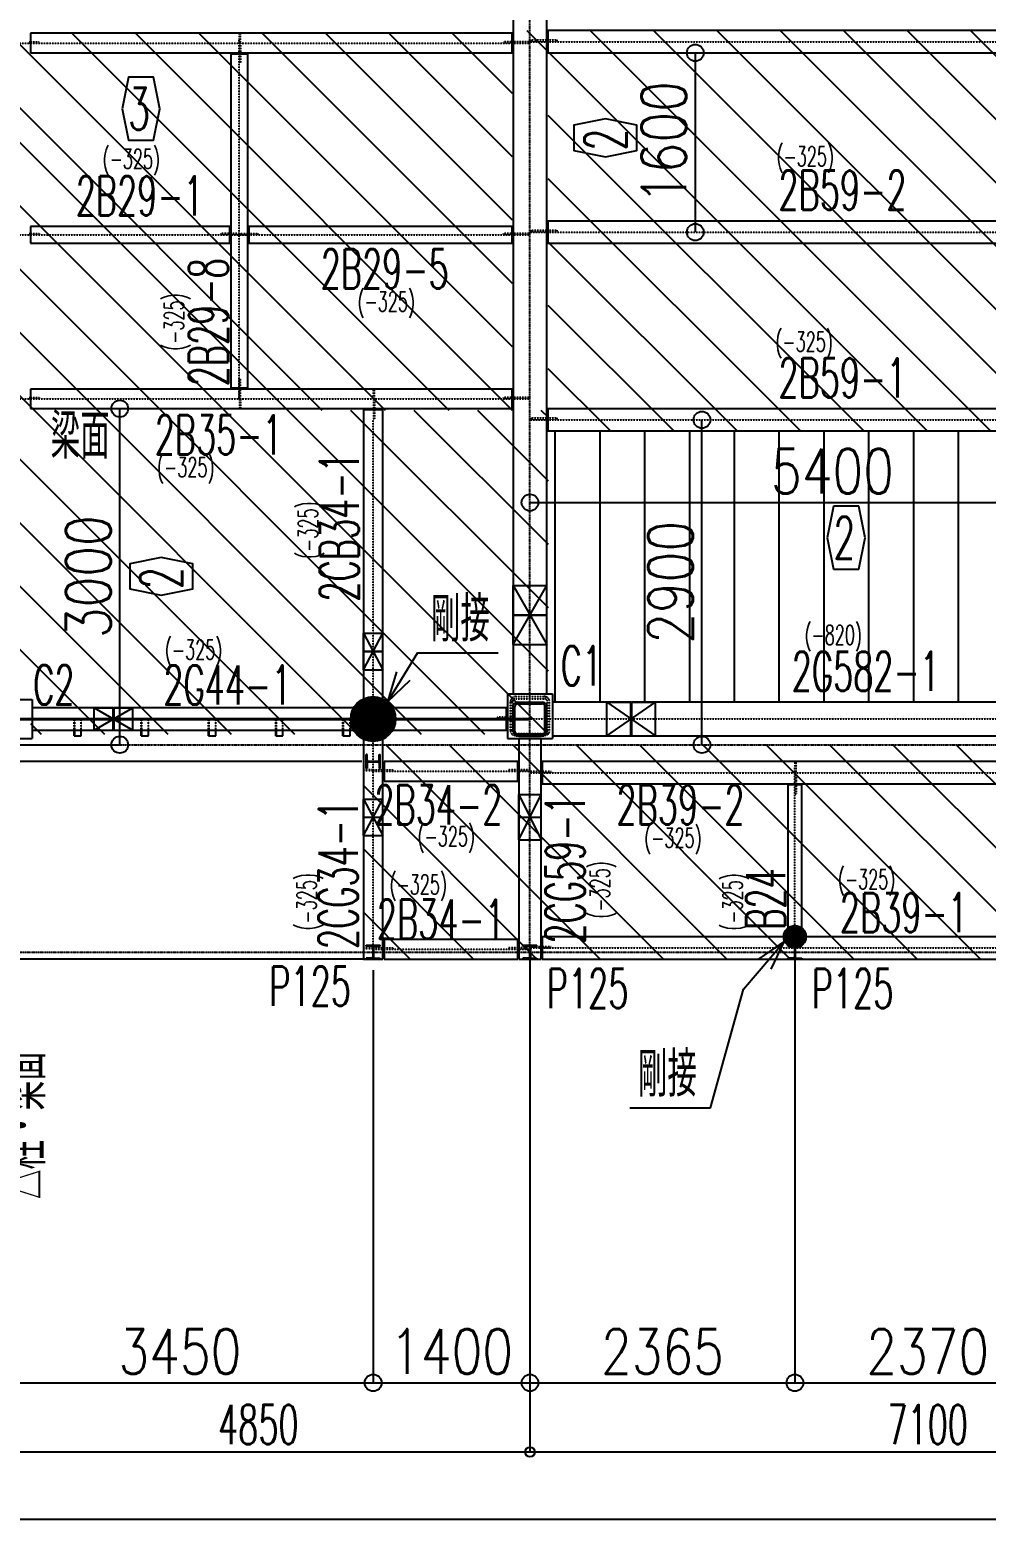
# Model space of a CAD drawing. Header units: millimetres. Extents: x -87051 to 180003, y -2961 to 97158.
# Drawn here: x 11115 to 19653, y 11438 to 24732 of the extents above; entities that cross this region are included whole.
import ezdxf
from ezdxf.enums import TextEntityAlignment as Align

# ---------------------------------------------------------------- set-up
doc = ezdxf.new("R2010")
doc.units = ezdxf.units.MM
doc.header["$LTSCALE"] = 0.2
doc.linetypes.add('CENTER', pattern=[2, 1.25, -0.25, 0.25, -0.25])
doc.linetypes.add('HIDDEN', pattern=[0.375, 0.25, -0.125])
doc.layers.add('梁側', color=7, linetype='Continuous')
doc.styles.get("Standard").update_dxf_attribs({"font": 'simplex.shx', "width": 0.8, "height": 700, "bigfont": 'extfont2.shx'})

msp = doc.modelspace()

# ---------------------------------------------------------------- linework, layer by layer
at = {"color": 8, "linetype": 'CENTER'}
for p, q in [((15580.4, 16438.1), (15580.4, 49550.6)), ((10730.4, 18350.6), (60682.7, 18350.6)), ((10730.4, 16500.6), (60682.7, 16500.6))]:
    msp.add_line(p, q, dxfattribs=at)
at = {"color": 8, "linetype": 'Continuous'}
for p, q in [((15430.4, 28695.6), (15430.4, 19510.6)), ((15730.4, 19510.6), (15730.4, 28695.6)), ((10926.5, 24700.6), (14289, 21338.1)), ((11110.4, 24625.6), (11120.4, 24625.6)), ((11110.4, 24616.6), (11120.4, 24616.6)), ((11120.4, 24700.6), (11120.4, 24525.6)), ((15420.4, 24700.6), (11120.4, 24700.6)), ((11492.2, 24700.6), (14854.7, 21338.1)), ((12057.9, 24700.6), (15420.4, 21338.1)), ((12623.6, 24700.6), (15420.4, 21903.8)), ((13189.3, 24700.6), (15420.4, 22469.5)), ((13755, 24700.6), (15420.4, 23035.2)), ((14320.7, 24700.6), (15420.4, 23600.9)), ((14886.3, 24700.6), (15420.4, 24166.5)), ((15420.4, 24525.6), (15420.4, 24700.6)), ((15430.4, 24625.6), (15420.4, 24625.6)), ((15430.4, 24616.6), (15420.4, 24616.6)), ((15551.8, 24725.6), (19126.3, 21151.1)), ((15730.4, 24642.6), (15740.4, 24642.6)), ((15730.4, 24630.6), (15740.4, 24630.6)), ((15740.4, 24725.6), (15740.4, 24525.6)), ((22520.4, 24725.6), (15740.4, 24725.6)), ((16117.5, 24725.6), (19692, 21151.1)), ((16683.2, 24725.6), (20257.7, 21151.1)), ((17248.9, 24725.6), (20823.4, 21151.1)), ((17814.5, 24725.6), (22530.4, 20009.7)), ((18380.2, 24725.6), (22530.4, 20575.4)), ((18945.9, 24725.6), (22520.4, 21151.1)), ((19511.6, 24725.6), (22520.4, 21716.8)), ((11120.4, 24525.6), (15420.4, 24525.6)), ((13060.4, 24515.6), (12911.4, 24515.6)), ((12911.4, 24515.6), (12911.4, 21535.6)), ((12988.7, 24525.6), (12988.7, 24515.6)), ((12997.7, 24525.6), (12997.7, 24515.6)), ((13060.4, 21535.6), (13060.4, 24515.6)), ((15740.4, 24525.6), (22520.4, 24525.6)), ((17055.9, 24525.6), (17055.9, 22925.6)), ((10810.4, 24251.1), (13723.4, 21338.1)), ((10810.4, 23941.3), (15741.5, 19010.2)), ((15740.4, 23971.3), (18560.6, 21151.1)), ((15740.4, 23405.6), (17994.9, 21151.1)), ((10810.4, 23375.6), (15741.5, 18444.5)), ((15740.4, 23025.1), (15740.4, 22826.1)), ((22520.4, 23025.1), (15740.4, 23025.1)), ((11110.4, 22912.4), (11120.4, 22912.4)), ((11110.4, 22903.4), (11120.4, 22903.4)), ((11120.4, 22975.1), (11120.4, 22826.1)), ((12901.4, 22975.1), (11120.4, 22975.1)), ((12901.4, 22826.1), (12901.4, 22975.1)), ((12911.4, 22912.4), (12901.4, 22912.4)), ((12911.4, 22903.4), (12901.4, 22903.4)), ((13060.4, 22912.4), (13070.4, 22912.4)), ((13060.4, 22903.4), (13070.4, 22903.4)), ((13070.4, 22975.1), (13070.4, 22826.1)), ((15420.4, 22975.1), (13070.4, 22975.1)), ((15420.4, 22826.1), (15420.4, 22975.1)), ((15430.4, 22912.4), (15420.4, 22912.4)), ((15430.4, 22903.4), (15420.4, 22903.4)), ((15730.4, 22942.6), (15740.4, 22942.6)), ((15730.4, 22930.6), (15740.4, 22930.6)), ((10810.4, 22809.9), (15175.8, 18444.5)), ((11120.4, 22826.1), (12901.4, 22826.1)), ((13070.4, 22826.1), (15420.4, 22826.1)), ((15740.4, 22839.9), (17429.2, 21151.1)), ((15740.4, 22826.1), (22520.4, 22826.1)), ((10810.4, 22244.2), (14610.1, 18444.5)), ((15740.4, 22274.3), (16863.6, 21151.1)), ((10810.4, 21678.6), (14044.4, 18444.5)), ((15740.4, 21708.6), (16297.9, 21151.1)), ((11110.4, 21450.6), (11120.4, 21450.6)), ((11110.4, 21441.6), (11120.4, 21441.6)), ((11120.4, 21525.6), (11120.4, 21350.6)), ((15420.4, 21525.6), (11120.4, 21525.6)), ((12911.4, 21535.6), (13060.4, 21535.6)), ((12988.7, 21525.6), (12988.7, 21535.6)), ((12997.7, 21525.6), (12997.7, 21535.6)), ((15420.4, 21350.6), (15420.4, 21525.6)), ((15430.4, 21450.6), (15420.4, 21450.6)), ((15430.4, 21441.6), (15420.4, 21441.6)), ((11120.4, 21350.6), (15420.4, 21350.6)), ((11918.5, 18350.6), (11918.5, 21350.6)), ((13979.3, 21338.1), (15741.5, 19575.9)), ((14267.4, 21340.6), (14093.4, 21340.6)), ((14093.4, 21340.6), (14093.4, 19185.1)), ((14183.4, 21350.6), (14183.4, 21340.6)), ((14192.4, 21350.6), (14192.4, 21340.6)), ((14267.4, 19185.1), (14267.4, 21340.6)), ((14545, 21338.1), (15741.5, 20141.6)), ((15110.7, 21338.1), (15741.5, 20707.3)), ((15676.3, 21338.1), (15741.5, 21273)), ((15740.4, 21350.1), (15740.4, 21151.1)), ((22520.4, 21350.1), (15740.4, 21350.1)), ((15730.4, 21267.6), (15740.4, 21267.6)), ((15730.4, 21255.6), (15740.4, 21255.6)), ((15740.4, 21151.1), (22520.4, 21151.1)), ((15805.9, 18740.6), (15805.9, 21151.1)), ((16205.9, 18740.6), (16205.9, 21151.1)), ((16605.9, 18740.6), (16605.9, 21151.1)), ((17005.9, 18740.6), (17005.9, 21151.1)), ((17115.4, 18350.6), (17115.4, 21250.6)), ((17405.9, 18740.6), (17405.9, 21151.1)), ((17805.9, 18740.6), (17805.9, 21151.1)), ((18205.9, 18740.6), (18205.9, 21151.1)), ((18605.9, 18740.6), (18605.9, 21151.1)), ((19005.9, 18740.6), (19005.9, 21151.1)), ((19405.9, 18740.6), (19405.9, 21151.1)), ((10810.4, 21112.9), (13478.8, 18444.5)), ((10810.4, 20547.2), (12913.1, 18444.5)), ((15580.4, 20511.9), (20980.4, 20511.9)), ((10810.4, 19981.5), (12347.4, 18444.5)), ((15430.4, 19770.6), (15730.4, 19770.6)), ((15430.4, 19245.6), (15430.4, 19770.6)), ((15430.4, 19245.6), (15730.4, 19770.6)), ((15430.4, 19770.6), (15730.4, 19245.6)), ((15730.4, 19245.6), (15730.4, 19770.6)), ((10810.4, 19415.8), (11781.7, 18444.5)), ((15430.4, 19510.6), (15730.4, 19510.6)), ((15730.4, 19505.6), (15430.4, 19505.6)), ((15430.4, 19505.6), (15430.4, 18805.6)), ((15730.4, 18805.6), (15730.4, 19505.6)), ((14092.9, 19345.1), (14267.9, 19345.1)), ((14092.9, 19020.1), (14092.9, 19345.1)), ((14092.9, 19020.1), (14267.9, 19345.1)), ((14092.9, 19345.1), (14267.9, 19020.1)), ((14267.9, 19020.1), (14267.9, 19345.1)), ((14093.4, 19185.1), (14267.4, 19185.1)), ((14267.4, 19180.1), (14093.4, 19180.1)), ((14093.4, 19180.1), (14093.4, 18679.6)), ((14267.4, 18679.6), (14267.4, 19180.1)), ((14575.2, 19171.9), (14309.6, 18732.8)), ((14575.2, 19171.9), (15295.2, 19171.9)), ((15430.4, 19245.6), (15730.4, 19245.6)), ((14092.9, 19020.1), (14267.9, 19020.1)), ((14387.5, 19001.8), (14309.6, 18732.8)), ((14309.6, 18732.8), (14511.5, 18926.7)), ((10785.4, 18755.6), (11135.4, 18755.6)), ((11135.4, 18755.6), (11135.4, 18405.6)), ((13980.5, 18584.9), (14175.6, 18780.1)), ((13980.6, 18570.9), (14189.6, 18779.9)), ((13981.4, 18600), (14160.5, 18779.1)), ((13981.7, 18557.8), (14202.7, 18778.9)), ((13983.4, 18545.5), (14215.1, 18777.1)), ((13983.7, 18616.5), (14144.1, 18776.8)), ((13985.9, 18533.7), (14226.8, 18774.7)), ((13988.1, 18634.9), (14125.6, 18772.5)), ((13988.9, 18522.6), (14237.9, 18771.7)), ((13992.4, 18512), (14248.6, 18768.1)), ((13995.6, 18656.6), (14103.9, 18764.9)), ((13996.4, 18501.8), (14258.7, 18764.2)), ((14000.8, 18492.1), (14268.4, 18759.7)), ((14005.7, 18482.8), (14277.7, 18754.9)), ((14010.6, 18685.7), (14074.8, 18750)), ((14010.9, 18473.9), (14286.6, 18749.6)), ((15380.4, 18805.6), (15780.4, 18805.6)), ((15380.4, 18805.6), (15380.4, 18405.6)), ((15430.4, 18805.6), (15730.4, 18805.6)), ((15780.4, 18805.6), (15780.4, 18405.6)), ((11135.4, 18679.6), (11135.4, 18480.6)), ((11860.4, 18679.6), (11135.4, 18679.6)), ((11690.4, 18680.1), (12035.4, 18680.1)), ((11690.4, 18480.1), (11690.4, 18680.1)), ((11690.4, 18480.1), (12035.4, 18680.1)), ((11690.4, 18680.1), (12035.4, 18480.1)), ((11860.4, 18480.6), (11860.4, 18679.6)), ((11865.4, 18679.6), (11865.4, 18480.6)), ((15370.4, 18679.6), (11865.4, 18679.6)), ((12035.4, 18480.1), (12035.4, 18680.1)), ((14016.6, 18465.4), (14295.1, 18744)), ((14022.6, 18457.3), (14303.2, 18738)), ((14028.9, 18449.5), (14311, 18731.6)), ((14035.7, 18442.1), (14318.4, 18724.9)), ((14042.7, 18435), (14325.5, 18717.8)), ((14050.2, 18428.3), (14332.2, 18710.4)), ((14058, 18422), (14338.5, 18702.6)), ((14066.1, 18416), (14344.5, 18694.4)), ((14074.6, 18410.4), (14350.1, 18685.9)), ((14083.5, 18405.1), (14355.4, 18677)), ((14092.8, 18400.3), (14360.2, 18667.7)), ((14093.4, 18679.6), (14267.4, 18679.6)), ((14102.6, 18395.9), (14364.6, 18658)), ((14112.7, 18391.9), (14368.6, 18647.8)), ((14123.4, 18388.4), (14372.1, 18637.1)), ((14134.6, 18385.4), (14375.1, 18626)), ((14146.3, 18383), (14377.5, 18614.2)), ((14175.9, 18679.6), (14184.9, 18679.6)), ((15370.4, 18480.6), (15370.4, 18679.6)), ((15430.4, 18470.6), (15430.4, 18690.6)), ((15446.4, 18470.6), (15446.4, 18690.6)), ((15470.4, 18730.6), (15690.4, 18730.6)), ((15470.4, 18714.6), (15690.4, 18714.6)), ((15714.4, 18470.6), (15714.4, 18690.6)), ((15730.4, 18470.6), (15730.4, 18690.6)), ((15780.4, 18730.6), (15780.4, 18430.6)), ((16480.4, 18730.6), (15780.4, 18730.6)), ((16265.4, 18730.6), (16700.4, 18730.6)), ((16265.4, 18430.6), (16265.4, 18730.6)), ((16265.4, 18430.6), (16700.4, 18730.6)), ((16265.4, 18730.6), (16700.4, 18430.6)), ((16480.4, 18430.6), (16480.4, 18730.6)), ((16485.4, 18730.6), (16485.4, 18430.6)), ((21775.4, 18730.6), (16485.4, 18730.6)), ((16700.4, 18430.6), (16700.4, 18730.6)), ((10960.4, 18584.1), (15580.4, 18584.1)), ((10960.4, 18576.1), (15580.4, 18576.1)), ((11120.4, 18540.1), (11216, 18444.5)), ((11135.4, 18480.6), (11860.4, 18480.6)), ((11510.4, 18430.6), (11510.4, 18480.6)), ((11516.4, 18430.6), (11516.4, 18480.6)), ((11575.4, 18430.6), (11575.4, 18480.6)), ((11690.4, 18480.1), (12035.4, 18480.1)), ((11865.4, 18480.6), (15370.4, 18480.6)), ((12110.4, 18430.6), (12110.4, 18480.6)), ((12116.4, 18430.6), (12116.4, 18480.6)), ((12175.4, 18430.6), (12175.4, 18480.6)), ((12710.4, 18430.6), (12710.4, 18480.6)), ((12716.4, 18430.6), (12716.4, 18480.6)), ((12775.4, 18430.6), (12775.4, 18480.6)), ((13310.4, 18430.6), (13310.4, 18480.6)), ((13316.4, 18430.6), (13316.4, 18480.6)), ((13375.4, 18430.6), (13375.4, 18480.6)), ((13910.4, 18430.6), (13910.4, 18480.6)), ((13916.4, 18430.6), (13916.4, 18480.6)), ((13975.4, 18430.6), (13975.4, 18480.6)), ((14267.4, 18480.6), (14093.4, 18480.6)), ((14093.4, 18480.6), (14093.4, 17705.6)), ((14158.7, 18381.3), (14379.2, 18601.8)), ((14171.8, 18380.3), (14380.2, 18588.7)), ((14174.4, 18480.6), (14186.4, 18480.6)), ((14185.9, 18380.2), (14380.3, 18574.7)), ((14201, 18381.2), (14379.3, 18559.5)), ((14217.6, 18383.6), (14376.9, 18543)), ((14236.1, 18388), (14372.5, 18524.4)), ((14258, 18395.8), (14364.7, 18502.5)), ((14267.4, 17705.6), (14267.4, 18480.6)), ((15380.4, 18596.1), (15370.4, 18596.1)), ((15380.4, 18584.1), (15370.4, 18584.1)), ((10785.4, 18405.6), (11135.4, 18405.6)), ((10830.4, 18350.6), (11918.5, 18350.6)), ((11510.4, 18430.6), (11575.4, 18430.6)), ((12110.4, 18430.6), (12175.4, 18430.6)), ((12710.4, 18430.6), (12775.4, 18430.6)), ((13310.4, 18430.6), (13375.4, 18430.6)), ((13910.4, 18430.6), (13975.4, 18430.6)), ((14287.7, 18411.4), (14349.2, 18472.8)), ((14294.6, 18350.6), (16207.1, 16438.1)), ((14860.3, 18350.6), (16772.8, 16438.1)), ((15380.4, 18405.6), (15780.4, 18405.6)), ((15426, 18350.6), (17338.5, 16438.1)), ((15470.4, 18446.6), (15690.4, 18446.6)), ((15470.4, 18430.6), (15690.4, 18430.6)), ((15679.9, 18405.6), (15480.9, 18405.6)), ((15480.9, 18405.6), (15480.9, 17705.6)), ((15679.9, 17705.6), (15679.9, 18405.6)), ((15780.4, 18430.6), (16480.4, 18430.6)), ((15991.7, 18350.6), (17904.2, 16438.1)), ((16265.4, 18430.6), (16700.4, 18430.6)), ((16485.4, 18430.6), (21775.4, 18430.6)), ((16557.4, 18350.6), (18469.9, 16438.1)), ((17123.1, 18350.6), (19035.6, 16438.1)), ((17688.7, 18350.6), (19601.2, 16438.1)), ((18254.4, 18350.6), (20166.9, 16438.1)), ((18820.1, 18350.6), (20732.6, 16438.1)), ((19385.8, 18350.6), (21298.3, 16438.1)), ((14117.9, 18138.1), (14117.9, 18263.1)), ((14126.9, 18263.1), (14117.9, 18263.1)), ((14126.9, 18211.9), (14126.9, 18263.1)), ((14233.9, 18263.1), (14242.9, 18263.1)), ((14233.9, 18211.9), (14233.9, 18263.1)), ((14242.9, 18138.1), (14242.9, 18263.1)), ((14080.4, 18200.6), (9930.4, 18200.6)), ((14126.9, 18138.1), (14117.9, 18138.1)), ((14126.9, 18189.4), (14126.9, 18138.1)), ((14134.9, 18203.9), (14225.9, 18203.9)), ((14134.9, 18197.4), (14225.9, 18197.4)), ((14233.9, 18189.4), (14233.9, 18138.1)), ((14233.9, 18138.1), (14242.9, 18138.1)), ((14267.4, 18125.6), (14277.4, 18125.6)), ((14267.4, 18116.6), (14277.4, 18116.6)), ((14277.4, 18200.6), (14277.4, 18026.6)), ((15470.9, 18200.6), (14277.4, 18200.6)), ((15470.9, 18026.6), (15470.9, 18200.6)), ((15480.9, 18125.6), (15470.9, 18125.6)), ((15480.9, 18116.6), (15470.9, 18116.6)), ((15679.9, 18113.6), (15689.9, 18113.6)), ((15679.9, 18104.6), (15689.9, 18104.6)), ((15689.9, 18200.6), (15689.9, 18001.6)), ((22570.9, 18200.6), (15689.9, 18200.6)), ((14093.4, 17986.1), (15641.4, 16438.1)), ((14277.4, 18026.6), (15470.9, 18026.6)), ((15689.9, 18001.6), (22570.9, 18001.6)), ((18007.4, 17991.6), (17883.4, 17991.6)), ((17883.4, 17991.6), (17883.4, 16637.1)), ((17947.9, 18001.6), (17947.9, 17991.6)), ((17956.9, 18001.6), (17956.9, 17991.6)), ((18007.4, 16637.1), (18007.4, 17991.6)), ((14092.9, 17865.6), (14267.9, 17865.6)), ((14092.9, 17540.6), (14092.9, 17865.6)), ((14092.9, 17540.6), (14267.9, 17865.6)), ((14092.9, 17865.6), (14267.9, 17540.6)), ((14267.9, 17540.6), (14267.9, 17865.6)), ((15480.4, 17905.6), (15680.4, 17905.6)), ((15480.4, 17500.6), (15480.4, 17905.6)), ((15480.4, 17500.6), (15680.4, 17905.6)), ((15480.4, 17905.6), (15680.4, 17500.6)), ((15680.4, 17500.6), (15680.4, 17905.6)), ((14093.4, 17705.6), (14267.4, 17705.6)), ((14267.4, 17700.6), (14093.4, 17700.6)), ((14093.4, 17700.6), (14093.4, 16438.1)), ((14267.4, 16438.1), (14267.4, 17700.6)), ((15480.9, 17705.6), (15679.9, 17705.6)), ((15679.9, 17700.6), (15480.9, 17700.6)), ((15480.9, 17700.6), (15480.9, 16438.1)), ((15679.9, 16438.1), (15679.9, 17700.6)), ((14092.9, 17540.6), (14267.9, 17540.6)), ((14093.4, 17420.5), (15075.8, 16438.1)), ((15480.4, 17500.6), (15680.4, 17500.6)), ((14093.4, 16854.8), (14510.1, 16438.1)), ((15689.9, 16637.1), (15689.9, 16438.1)), ((22570.9, 16637.1), (15689.9, 16637.1)), ((17845.5, 16641.8), (17940.8, 16737)), ((17845.8, 16627.9), (17954.6, 16736.7)), ((17847.6, 16658), (17924.5, 16734.9)), ((17847.7, 16615.7), (17966.8, 16734.8)), ((17850.8, 16604.6), (17977.9, 16731.7)), ((17854.7, 16679.2), (17903.3, 16727.8)), ((17854.9, 16594.6), (17987.9, 16727.6)), ((17859.8, 16585.4), (17997.2, 16722.7)), ((17865.5, 16576.9), (18005.6, 16717)), ((17872, 16569.2), (18013.3, 16710.5)), ((17879.1, 16562.2), (18020.3, 16703.4)), ((17883.4, 16637.1), (18007.4, 16637.1)), ((17887, 16556), (18026.6, 16695.5)), ((17895.6, 16550.4), (18032.1, 16686.9)), ((17905, 16545.7), (18036.9, 16677.5)), ((17915.2, 16541.8), (18040.7, 16667.3)), ((17926.5, 16538.9), (18043.6, 16656)), ((17939.1, 16537.3), (18045.2, 16643.5)), ((17940.9, 16637.1), (17949.9, 16637.1)), ((17953.3, 16537.4), (18045.1, 16629.2)), ((14117.9, 16563.1), (14242.9, 16563.1)), ((14117.9, 16554.1), (14117.9, 16563.1)), ((14169.2, 16554.1), (14117.9, 16554.1)), ((14177.2, 16546.1), (14177.2, 16455.1)), ((14183.7, 16546.1), (14183.7, 16455.1)), ((14191.7, 16554.1), (14242.9, 16554.1)), ((14242.9, 16554.1), (14242.9, 16563.1)), ((14267.4, 16537.1), (14277.4, 16537.1)), ((14267.4, 16528.1), (14277.4, 16528.1)), ((14277.4, 16612.1), (14277.4, 16438.1)), ((15470.9, 16612.1), (14277.4, 16612.1)), ((15470.9, 16438.1), (15470.9, 16612.1)), ((15480.9, 16537.1), (15470.9, 16537.1)), ((15480.9, 16528.1), (15470.9, 16528.1)), ((15517.9, 16563.1), (15642.9, 16563.1)), ((15517.9, 16554.1), (15517.9, 16563.1)), ((15569.2, 16554.1), (15517.9, 16554.1)), ((15577.2, 16546.1), (15577.2, 16455.1)), ((15583.7, 16546.1), (15583.7, 16455.1)), ((15591.7, 16554.1), (15642.9, 16554.1)), ((15642.9, 16554.1), (15642.9, 16563.1)), ((15679.9, 16550.1), (15689.9, 16550.1)), ((15679.9, 16541.1), (15689.9, 16541.1)), ((17485.1, 16169.8), (17853, 16598.9)), ((17853, 16598.9), (17622, 16440.7)), ((17732, 16346.4), (17853, 16598.9)), ((17882.9, 16563.1), (18007.9, 16563.1)), ((17882.9, 16554.1), (17882.9, 16563.1)), ((17934.2, 16554.1), (17882.9, 16554.1)), ((17942.2, 16546.1), (17942.2, 16455.1)), ((17948.7, 16546.1), (17948.7, 16455.1)), ((17956.7, 16554.1), (18007.9, 16554.1)), ((17970.3, 16540.3), (18042.3, 16612.2)), ((17993.7, 16549.6), (18032.9, 16588.8)), ((18007.9, 16554.1), (18007.9, 16563.1)), ((14177.4, 16438.1), (8785.1, 16438.1)), ((14093.4, 16438.1), (14267.4, 16438.1)), ((14117.9, 16447.1), (14117.9, 16438.1)), ((14169.2, 16447.1), (14117.9, 16447.1)), ((14117.9, 16438.1), (14242.9, 16438.1)), ((14191.7, 16447.1), (14242.9, 16447.1)), ((14242.9, 16447.1), (14242.9, 16438.1)), ((14277.4, 16438.1), (15470.9, 16438.1)), ((15480.9, 16438.1), (15679.9, 16438.1)), ((15517.9, 16447.1), (15517.9, 16438.1)), ((15569.2, 16447.1), (15517.9, 16447.1)), ((15517.9, 16438.1), (15642.9, 16438.1)), ((15580.4, 16438.1), (15580.4, 12038.1)), ((15580.4, 16438.1), (15580.4, 12038.1)), ((15591.7, 16447.1), (15642.9, 16447.1)), ((15642.9, 16447.1), (15642.9, 16438.1)), ((15689.9, 16438.1), (22570.9, 16438.1)), ((17882.9, 16447.1), (17882.9, 16438.1)), ((17934.2, 16447.1), (17882.9, 16447.1)), ((17882.9, 16438.1), (18007.9, 16438.1)), ((17945.4, 16437.6), (17945.4, 12655.7)), ((17945.4, 16437.6), (17945.4, 12655.7)), ((17956.7, 16447.1), (18007.9, 16447.1)), ((18007.9, 16447.1), (18007.9, 16438.1)), ((14180.4, 16338.1), (14180.4, 12655.7)), ((14180.4, 16338.1), (14180.4, 12655.7)), ((17191.4, 15110.1), (17485.1, 16169.8)), ((16471.4, 15110.1), (17191.4, 15110.1)), ((10730.4, 12655.7), (14180.4, 12655.7)), ((14180.4, 12655.7), (15580.4, 12655.7)), ((15580.4, 12655.7), (17945.4, 12655.7)), ((17945.4, 12655.7), (20315.4, 12655.7)), ((10730.4, 12038.1), (15580.4, 12038.1)), ((15580.4, 12038.1), (22680.4, 12038.1)), ((10730.4, 11438.1), (58930.4, 11438.1))]:
    msp.add_line(p, q, dxfattribs=at)
at = {"color": 8, "linetype": 'HIDDEN'}
for p, q in [((10960.4, 24613.1), (15580.4, 24613.1)), ((11120.4, 24625.6), (11200.4, 24625.6)), ((11120.4, 24616.6), (11200.4, 24616.6)), ((11200.4, 24625.6), (11200.4, 24616.6)), ((12985.9, 21438.1), (12985.9, 24638.1)), ((12988.7, 24616.6), (12988.7, 24700.6)), ((12988.7, 24700.6), (12997.7, 24700.6)), ((12988.7, 24616.6), (12997.7, 24616.6)), ((12988.7, 24609.6), (12988.7, 24525.6)), ((12988.7, 24609.6), (12997.7, 24609.6)), ((12997.7, 24616.6), (12997.7, 24700.6)), ((12997.7, 24609.6), (12997.7, 24525.6)), ((15420.4, 24625.6), (15340.4, 24625.6)), ((15340.4, 24625.6), (15340.4, 24616.6)), ((15420.4, 24616.6), (15340.4, 24616.6)), ((15573.9, 24625.6), (15430.4, 24625.6)), ((15573.9, 24616.6), (15430.4, 24616.6)), ((15573.9, 24625.6), (15573.9, 24616.6)), ((15580.4, 24625.6), (22680.4, 24625.6)), ((15586.9, 24642.6), (15730.4, 24642.6)), ((15586.9, 24642.6), (15586.9, 24630.6)), ((15586.9, 24630.6), (15730.4, 24630.6)), ((15740.4, 24642.6), (15820.4, 24642.6)), ((15740.4, 24630.6), (15820.4, 24630.6)), ((15820.4, 24642.6), (15820.4, 24630.6)), ((12988.7, 24515.6), (12988.7, 24435.6)), ((12997.7, 24515.6), (12997.7, 24435.6)), ((12988.7, 24435.6), (12997.7, 24435.6)), ((10960.4, 22900.6), (13260.4, 22900.6)), ((11120.4, 22912.4), (11200.4, 22912.4)), ((11120.4, 22903.4), (11200.4, 22903.4)), ((11200.4, 22912.4), (11200.4, 22903.4)), ((12901.4, 22912.4), (12821.4, 22912.4)), ((12821.4, 22912.4), (12821.4, 22903.4)), ((12901.4, 22903.4), (12821.4, 22903.4)), ((12983.2, 22912.4), (12911.4, 22912.4)), ((12983.2, 22903.4), (12911.4, 22903.4)), ((12983.2, 22912.4), (12983.2, 22903.4)), ((12988.7, 22912.4), (13060.4, 22912.4)), ((12988.7, 22912.4), (12988.7, 22903.4)), ((12988.7, 22903.4), (13060.4, 22903.4)), ((13070.4, 22912.4), (13150.4, 22912.4)), ((13070.4, 22903.4), (13150.4, 22903.4)), ((13150.4, 22912.4), (13150.4, 22903.4)), ((13260.4, 22900.6), (15580.4, 22900.6)), ((15420.4, 22912.4), (15340.4, 22912.4)), ((15340.4, 22912.4), (15340.4, 22903.4)), ((15420.4, 22903.4), (15340.4, 22903.4)), ((15573.9, 22912.4), (15430.4, 22912.4)), ((15573.9, 22903.4), (15430.4, 22903.4)), ((15573.9, 22912.4), (15573.9, 22903.4)), ((15580.4, 22925.6), (22680.4, 22925.6)), ((15586.9, 22942.6), (15730.4, 22942.6)), ((15586.9, 22942.6), (15586.9, 22930.6)), ((15586.9, 22930.6), (15730.4, 22930.6)), ((15740.4, 22942.6), (15820.4, 22942.6)), ((15740.4, 22930.6), (15820.4, 22930.6)), ((15820.4, 22942.6), (15820.4, 22930.6)), ((12988.7, 21535.6), (12988.7, 21615.6)), ((12988.7, 21615.6), (12997.7, 21615.6)), ((12997.7, 21535.6), (12997.7, 21615.6)), ((10960.4, 21438.1), (15580.4, 21438.1)), ((11120.4, 21450.6), (11200.4, 21450.6)), ((11120.4, 21441.6), (11200.4, 21441.6)), ((11200.4, 21450.6), (11200.4, 21441.6)), ((12988.7, 21441.6), (12988.7, 21525.6)), ((12988.7, 21441.6), (12997.7, 21441.6)), ((12988.7, 21434.6), (12988.7, 21350.6)), ((12988.7, 21434.6), (12997.7, 21434.6)), ((12997.7, 21441.6), (12997.7, 21525.6)), ((12997.7, 21434.6), (12997.7, 21350.6)), ((14183.4, 21441.6), (14183.4, 21525.6)), ((14183.4, 21525.6), (14192.4, 21525.6)), ((14183.4, 21441.6), (14192.4, 21441.6)), ((14183.4, 21434.6), (14183.4, 21350.6)), ((14183.4, 21434.6), (14192.4, 21434.6)), ((14192.4, 21441.6), (14192.4, 21525.6)), ((14192.4, 21434.6), (14192.4, 21350.6)), ((15420.4, 21450.6), (15340.4, 21450.6)), ((15340.4, 21450.6), (15340.4, 21441.6)), ((15420.4, 21441.6), (15340.4, 21441.6)), ((15573.9, 21450.6), (15430.4, 21450.6)), ((15573.9, 21441.6), (15430.4, 21441.6)), ((15573.9, 21450.6), (15573.9, 21441.6)), ((12988.7, 21350.6), (12997.7, 21350.6)), ((14183.4, 21340.6), (14183.4, 21260.6)), ((14192.4, 21340.6), (14192.4, 21260.6)), ((14180.4, 18580.1), (14180.4, 21250.6)), ((14183.4, 21260.6), (14192.4, 21260.6)), ((15580.4, 21250.6), (22680.4, 21250.6)), ((15586.9, 21267.6), (15730.4, 21267.6)), ((15586.9, 21267.6), (15586.9, 21255.6)), ((15586.9, 21255.6), (15730.4, 21255.6)), ((15740.4, 21267.6), (15820.4, 21267.6)), ((15740.4, 21255.6), (15820.4, 21255.6)), ((15820.4, 21267.6), (15820.4, 21255.6)), ((15452.9, 18780.6), (15707.9, 18780.6)), ((15452.9, 18761.6), (15707.9, 18761.6)), ((14175.9, 18584.1), (14175.9, 18679.6)), ((14184.9, 18584.1), (14184.9, 18679.6)), ((15405.4, 18478.1), (15405.4, 18733.1)), ((15424.4, 18478.1), (15424.4, 18733.1)), ((15736.4, 18478.1), (15736.4, 18733.1)), ((15755.4, 18478.1), (15755.4, 18733.1)), ((10960.4, 18580.1), (15580.4, 18580.1)), ((11510.4, 18480.6), (11510.4, 18576.1)), ((11516.4, 18480.6), (11516.4, 18576.1)), ((11575.4, 18480.6), (11575.4, 18576.1)), ((12110.4, 18480.6), (12110.4, 18576.1)), ((12116.4, 18480.6), (12116.4, 18576.1)), ((12175.4, 18480.6), (12175.4, 18576.1)), ((12710.4, 18480.6), (12710.4, 18576.1)), ((12716.4, 18480.6), (12716.4, 18576.1)), ((12775.4, 18480.6), (12775.4, 18576.1)), ((13310.4, 18480.6), (13310.4, 18576.1)), ((13316.4, 18480.6), (13316.4, 18576.1)), ((13375.4, 18480.6), (13375.4, 18576.1)), ((13910.4, 18480.6), (13910.4, 18576.1)), ((13916.4, 18480.6), (13916.4, 18576.1)), ((13975.4, 18480.6), (13975.4, 18576.1)), ((14174.4, 18576.1), (14174.4, 18480.6)), ((14174.4, 18576.1), (14186.4, 18576.1)), ((14175.9, 18584.1), (14184.9, 18584.1)), ((14180.4, 16438.1), (14180.4, 18580.1)), ((14186.4, 18576.1), (14186.4, 18480.6)), ((15370.4, 18596.1), (15290.4, 18596.1)), ((15290.4, 18596.1), (15290.4, 18584.1)), ((15370.4, 18584.1), (15290.4, 18584.1)), ((15405.4, 18596.1), (15380.4, 18596.1)), ((15405.4, 18584.1), (15380.4, 18584.1)), ((15405.4, 18596.1), (15405.4, 18584.1)), ((15580.4, 18580.6), (22680.4, 18580.6)), ((15452.9, 18449.6), (15707.9, 18449.6)), ((15452.9, 18430.6), (15707.9, 18430.6)), ((14177.4, 18125.6), (14093.4, 18125.6)), ((14093.4, 18125.6), (14093.4, 18116.6)), ((14177.4, 18116.6), (14093.4, 18116.6)), ((14177.4, 18125.6), (14177.4, 18116.6)), ((14180.4, 18113.6), (15580.4, 18113.6)), ((14183.4, 18125.6), (14267.4, 18125.6)), ((14183.4, 18125.6), (14183.4, 18116.6)), ((14183.4, 18116.6), (14267.4, 18116.6)), ((14277.4, 18125.6), (14357.4, 18125.6)), ((14277.4, 18116.6), (14357.4, 18116.6)), ((14357.4, 18125.6), (14357.4, 18116.6)), ((15470.9, 18125.6), (15390.9, 18125.6)), ((15390.9, 18125.6), (15390.9, 18116.6)), ((15470.9, 18116.6), (15390.9, 18116.6)), ((15575.4, 18125.6), (15480.9, 18125.6)), ((15575.4, 18116.6), (15480.9, 18116.6)), ((15575.4, 18125.6), (15575.4, 18116.6)), ((15580.4, 18101.1), (22680.4, 18101.1)), ((15585.4, 18113.6), (15679.9, 18113.6)), ((15585.4, 18113.6), (15585.4, 18104.6)), ((15585.4, 18104.6), (15679.9, 18104.6)), ((15689.9, 18113.6), (15769.9, 18113.6)), ((15689.9, 18104.6), (15769.9, 18104.6)), ((15769.9, 18113.6), (15769.9, 18104.6)), ((17945.4, 16537.6), (17945.4, 18150.6)), ((17947.9, 18104.6), (17947.9, 18200.6)), ((17947.9, 18200.6), (17956.9, 18200.6)), ((17947.9, 18104.6), (17956.9, 18104.6)), ((17947.9, 18097.6), (17947.9, 18001.6)), ((17947.9, 18097.6), (17956.9, 18097.6)), ((17956.9, 18104.6), (17956.9, 18200.6)), ((17956.9, 18097.6), (17956.9, 18001.6)), ((17947.9, 17991.6), (17947.9, 17911.6)), ((17956.9, 17991.6), (17956.9, 17911.6)), ((17947.9, 17911.6), (17956.9, 17911.6)), ((17940.9, 16541.1), (17940.9, 16637.1)), ((17949.9, 16541.1), (17949.9, 16637.1)), ((14177.4, 16537.1), (14093.4, 16537.1)), ((14093.4, 16537.1), (14093.4, 16528.1)), ((14177.4, 16528.1), (14093.4, 16528.1)), ((14177.4, 16537.1), (14177.4, 16528.1)), ((14180.4, 16525.1), (15580.4, 16525.1)), ((14183.4, 16537.1), (14267.4, 16537.1)), ((14183.4, 16537.1), (14183.4, 16528.1)), ((14183.4, 16528.1), (14267.4, 16528.1)), ((14277.4, 16537.1), (14357.4, 16537.1)), ((14277.4, 16528.1), (14357.4, 16528.1)), ((14357.4, 16537.1), (14357.4, 16528.1)), ((15470.9, 16537.1), (15390.9, 16537.1)), ((15390.9, 16537.1), (15390.9, 16528.1)), ((15470.9, 16528.1), (15390.9, 16528.1)), ((15575.4, 16537.1), (15480.9, 16537.1)), ((15575.4, 16528.1), (15480.9, 16528.1)), ((15575.4, 16537.1), (15575.4, 16528.1)), ((15580.4, 16537.6), (22680.4, 16537.6)), ((15585.4, 16550.1), (15679.9, 16550.1)), ((15585.4, 16550.1), (15585.4, 16541.1)), ((15585.4, 16541.1), (15679.9, 16541.1)), ((15689.9, 16550.1), (15769.9, 16550.1)), ((15689.9, 16541.1), (15769.9, 16541.1)), ((15769.9, 16550.1), (15769.9, 16541.1)), ((17940.9, 16541.1), (17949.9, 16541.1)), ((17942.4, 16534.1), (17942.4, 16438.1)), ((17942.4, 16534.1), (17948.4, 16534.1)), ((17948.4, 16534.1), (17948.4, 16438.1)), ((17942.4, 16438.1), (17948.4, 16438.1))]:
    msp.add_line(p, q, dxfattribs=at)
at = {"color": 8, "linetype": 'Continuous'}
for centre, radius in [((17055.9, 24525.6), 75), ((17055.9, 22925.6), 75), ((11918.5, 21350.6), 75), ((17115.4, 21250.6), 75), ((15580.4, 20511.9), 75), ((14180.4, 18580.1), 200), ((11918.5, 18350.6), 75), ((17115.4, 18350.6), 75), ((17945.4, 16637.1), 100), ((14180.4, 12655.7), 75), ((14180.4, 12655.7), 75), ((15580.4, 12655.7), 75), ((15580.4, 12655.7), 75), ((17945.4, 12655.7), 75), ((17945.4, 12655.7), 75), ((15580.4, 12038.1), 43.8), ((15580.4, 12038.1), 43.8)]:
    msp.add_circle(centre, radius, dxfattribs=at)
at = {"color": 8, "linetype": 'HIDDEN'}
for centre, radius, start, end in [((15452.9, 18733.1), 47.5, 90, 180), ((15452.9, 18733.1), 28.5, 90, 180), ((15707.9, 18733.1), 47.5, 0, 90), ((15707.9, 18733.1), 28.5, 0, 90), ((15452.9, 18478.1), 47.5, 180, 270), ((15452.9, 18478.1), 28.5, 180, 270), ((15707.9, 18478.1), 47.5, 270, 0), ((15707.9, 18478.1), 28.5, 270, 0)]:
    msp.add_arc(centre, radius, start, end, dxfattribs=at)
at = {"color": 8, "linetype": 'Continuous'}
for centre, radius, start, end in [((15470.4, 18690.6), 40, 90, 180), ((15470.4, 18690.6), 24, 90, 180), ((15690.4, 18690.6), 40, 0, 90), ((15690.4, 18690.6), 24, 0, 90), ((15470.4, 18470.6), 40, 180, 270), ((15470.4, 18470.6), 24, 180, 270), ((15690.4, 18470.6), 40, 270, 0), ((15690.4, 18470.6), 24, 270, 0), ((14134.9, 18211.9), 8, 180, 270), ((14134.9, 18189.4), 8, 90, 180), ((14225.9, 18211.9), 8, 270, 0), ((14225.9, 18189.4), 8, 0, 90), ((14169.2, 16546.1), 8, 0, 90), ((14191.7, 16546.1), 8, 90, 180), ((15569.2, 16546.1), 8, 0, 90), ((15591.7, 16546.1), 8, 90, 180), ((17934.2, 16546.1), 8, 0, 90), ((17956.7, 16546.1), 8, 90, 180), ((14169.2, 16455.1), 8, 270, 0), ((14191.7, 16455.1), 8, 180, 270), ((15569.2, 16455.1), 8, 270, 0), ((15591.7, 16455.1), 8, 180, 270), ((17934.2, 16455.1), 8, 270, 0), ((17956.7, 16455.1), 8, 180, 270)]:
    msp.add_arc(centre, radius, start, end, dxfattribs=at)
at = {"layer": '梁側', "color": 8, "linetype": 'Continuous'}
for p, q in [((18290, 20478.8), (18233.7, 20197.6)), ((18515, 20478.8), (18290, 20478.8)), ((18571.2, 20197.6), (18515, 20478.8)), ((18233.7, 20197.6), (18290, 19916.3)), ((18233.7, 20197.6), (18233.7, 20197.6)), ((18515, 19916.3), (18571.2, 20197.6)), ((18290, 19916.3), (18515, 19916.3))]:
    msp.add_line(p, q, dxfattribs=at)
for points in [[(11938.9, 24027.5), (11995.1, 23746.3), (12220.1, 23746.3), (12276.4, 24027.5), (12220.1, 24308.8), (11995.1, 24308.8), (11938.9, 24027.5)], [(16254.2, 23599.3), (16535.5, 23655.5), (16535.5, 23880.5), (16254.2, 23936.8), (15973, 23880.5), (15973, 23655.5), (16254.2, 23599.3)], [(12288.8, 19685.2), (12570.1, 19741.5), (12570.1, 19966.5), (12288.8, 20022.7), (12007.6, 19966.5), (12007.6, 19741.5), (12288.8, 19685.2)]]:
    msp.add_lwpolyline(points, close=True, dxfattribs=at)

# ---------------------------------------------------------------- texts
at = {"color": 8, "width": 0.8}
for s, p in [('1600', (16975.9, 23725.6)), ('3000', (11838.5, 19850.6)), ('2900', (17035.4, 19800.6))]:
    msp.add_text(s, height=400, rotation=90, dxfattribs=at).set_placement(p, align=Align.CENTER)
at = {"color": 8, "width": 0.6}
for s, height, p in [('(-325)', 175, (11765.8, 23492.4)), ('(-325)', 175, (17781.3, 23514.9)), ('2B29-1', 350, (11524.8, 23075.1)), ('2B59-2', 350, (17798.4, 23125.1)), ('2B29-5', 350, (13711.8, 22422.6)), ('(-325)', 175, (14041.2, 22218.7)), ('(-325)', 175, (17771.6, 21860.1)), ('2B59-1', 350, (17798.4, 21450.1)), ('2B35-1', 350, (12230.3, 20941.5)), ('(-325)', 175, (12252.1, 20740.4)), ('剛接', 400, (14695.2, 19271.9)), ('(-820)', 175, (18030.8, 19243.5)), ('(-325)', 175, (12321.6, 19111.8)), ('C1', 350, (15855.4, 18880.6)), ('2G582-1', 350, (17916.9, 18830.6)), ('C2', 350, (11146.1, 18709.5)), ('2G44-1', 350, (12308.5, 18708.4)), ('2B34-2', 350, (14191.2, 17639.8)), ('2B39-2', 350, (16352.8, 17638.7)), ('(-325)', 175, (14577, 17445.3)), ('(-325)', 175, (16600.4, 17432.2)), ('(-325)', 175, (14326.8, 17015.8)), ('(-325)', 175, (18329.2, 17062.7)), ('2B39-1', 350, (18346.5, 16676.4)), ('2B34-1', 350, (14213.5, 16618.7)), ('P125', 350, (13253.1, 16020.7)), ('P125', 350, (15730.4, 16000.6)), ('P125', 350, (18095.4, 16000.6))]:
    msp.add_text(s, height=height, dxfattribs=at).set_placement(p)
for s, height, p in [('2B29-8', 350, (12886, 21549.4)), ('(-325)', 175, (12491.1, 21867)), ('2CB34-1', 350, (14053.7, 19628.8)), ('(-325)', 175, (13685.9, 20009.6)), ('2CG59-1', 350, (16069, 16575.9)), ('2CG34-1', 350, (14043, 16527)), ('(-325)', 175, (16292.1, 16798.4)), ('(-325)', 175, (13675.4, 16692.5)), ('(-325)', 175, (17476.6, 16691.1)), ('B24', 350, (17859.3, 16698.9))]:
    msp.add_text(s, height=height, rotation=90, dxfattribs=at).set_placement(p)
msp.add_text('梁面', height=400, dxfattribs=at).set_placement((11565.5, 21104.5), align=Align.MIDDLE_CENTER)
at = {"color": 8}
for s, height, width, p in [('5400', 400, 0.8, (18280.4, 20591.9)), ('3450', 400, 0.8, (12455.4, 12735.7)), ('1400', 400, 0.8, (14880.4, 12735.7)), ('2365', 400, 0.8, (16762.9, 12735.7)), ('2370', 400, 0.8, (19130.4, 12735.7)), ('4850', 350, 0.6, (13155.4, 12108.1)), ('7100', 350, 0.6, (19130.4, 12108.1))]:
    msp.add_text(s, height=height, dxfattribs=dict(at, width=width)).set_placement(p, align=Align.CENTER)
at = {"color": 8, "width": 0.6}
msp.add_text('△柱・梁面', height=400, rotation=90, dxfattribs=at).set_placement((11053.9, 14955.2), align=Align.MIDDLE_CENTER)
msp.add_text('剛接', height=400, dxfattribs=at).set_placement((17071.4, 15210.1), align=Align.RIGHT)
at = {"layer": '梁側', "color": 8, "width": 0.6}
for s, p in [('3', (11995.1, 24215)), ('2', (18290, 20385.1))]:
    msp.add_text(s, height=375, dxfattribs=at).set_placement(p, align=Align.TOP_LEFT)
for p in [(16066.7, 23655.5), (12101.3, 19741.5)]:
    msp.add_text('2', height=375, rotation=90, dxfattribs=at).set_placement(p, align=Align.TOP_LEFT)

doc.saveas('drawing.dxf')
